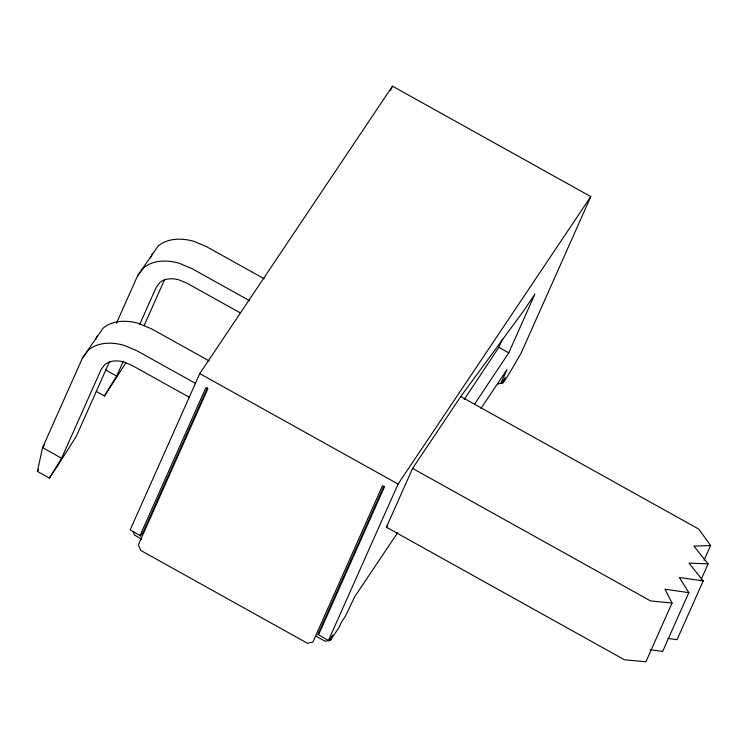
<?xml version="1.0" encoding="UTF-8"?>
<svg xmlns="http://www.w3.org/2000/svg" width="748" height="748" viewBox="0 0 748 748"><rect width="100%" height="100%" fill="white"/><g stroke="black" fill="none" stroke-linecap="round" stroke-linejoin="round"><path stroke-width="1.12" d="M109.675 361.359L76.296 436.336L58.054 465.153L49.396 478.075L37.4 471.399L42.571 447.631L82.551 357.843L103.13 328.12A48.068 33.193 33.8 0 1 138.726 323.454L151.535 328.83L209.141 360.91M95.828 339.106L97.24 335.936M116.454 323.248L137.613 275.713L158.193 245.989A48.068 33.193 33.8 0 1 193.788 241.333L206.598 246.7L264.203 278.78M150.413 258.041L152.302 253.815M49.396 478.075L61.617 458.234L101.102 369.54L104.842 364.575A25.928 17.905 33.8 0 1 124.037 362.06L132.162 365.473L189.207 397.235M96.464 391.503L104.458 395.954L116.679 376.113L123.261 361.321M139.717 324.37L156.164 287.41L159.904 282.454A25.928 17.905 33.8 0 1 179.099 279.939L187.224 283.342L240.192 312.842M144.055 325.698L164.738 279.238M497.57 383.986L503.03 382.826C509.93 373.299 515.232 362.948 521.225 352.869L590.808 196.602L392.476 86.16L199.753 373.607L130.18 529.874L140.531 535.886L143.42 531.576L207.43 387.81M390.578 90.415L392.476 86.16M317.685 634.902L383.939 486.106M590.808 196.602L398.086 484.05L328.512 640.316L328.942 640.802L332.795 635.052L330.551 640.092L325.09 641.242L316.161 636.277M650.152 649.657L662.644 651.443L688.833 592.631L664.972 589.218L672.059 603.028L645.87 661.84L624.393 659.745L386.398 527.218L412.587 468.407L460.759 396.552L523.918 310.467L534.932 294.048L508.752 352.86L474.597 404.116M464.19 399.488L498.832 347.334L502.572 338.928M503.03 382.826L505.274 377.787L501.422 383.537L500.992 383.051L506.976 369.606L480.945 408.436M704.055 560.243L710.6 545.535L698.763 529.079L460.759 396.552M701.091 579.644L708.104 563.889L693.882 546.096L710.6 545.535M708.104 563.889L689.011 563.122L703.232 580.906L677.043 639.718L667.955 638.418M125.888 362.855L104.458 395.954M44.487 444.78L42.571 447.631L61.617 458.234M37.4 471.399L38.634 469.557M386.398 527.218L387.67 525.33M397.684 532.632L354.73 596.689L345.324 616.371L341.471 622.121L339.227 627.161L330.551 640.092M137.613 275.713L143.504 267.887A48.068 33.193 33.8 0 1 179.109 263.231L191.909 268.607L249.514 300.677M82.551 357.843L88.442 350.017A48.068 33.193 33.8 0 1 124.046 345.352L136.847 350.728L195.462 383.369M672.059 603.028L650.582 600.934L412.587 468.407M703.232 580.906L679.371 577.493L688.833 592.631M498.832 347.334L508.752 352.86M199.753 373.607L398.086 484.05M105.655 369.97L116.679 376.113M328.942 640.802L318.592 634.79L384.435 486.92L382.443 485.817L312.87 642.093L307.409 643.243L140.811 550.472L138.343 544.899L207.916 388.633L205.934 387.529L140.1 535.4L140.531 535.886M141.634 539.084L134.696 535.222L133.051 531.51"/></g></svg>
